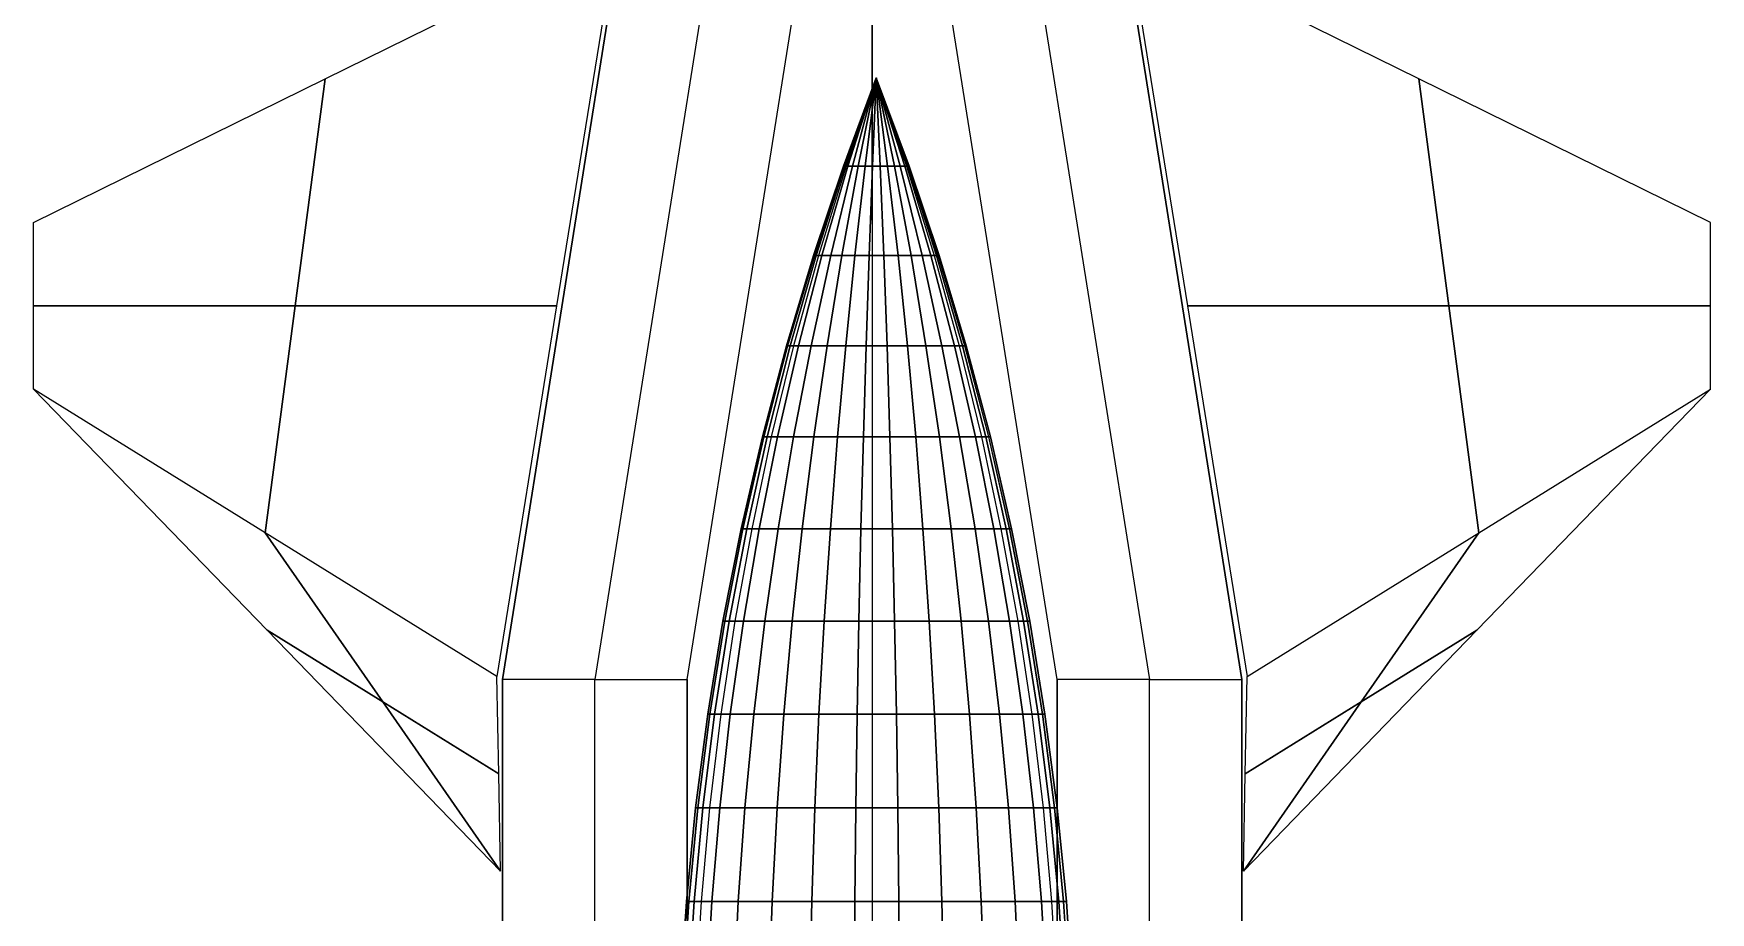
# Model space of a CAD drawing. Extents: x -17.5 to -4, y -18.7 to 3.3.
# Drawn here: x -13.8 to -7.73, y -10.11 to -6.92 of the extents above; entities that cross this region are included whole.
import ezdxf

# ---------------------------------------------------------------- set-up
doc = ezdxf.new("R2010")
doc.units = 0
for name, color, linetype in [('BODY', 7, 'CONTINUOUS'), ('CANARD', 7, 'CONTINUOUS'), ('CANOPY', 7, 'CONTINUOUS'), ('CANOPY-WINDOWS', 7, 'CONTINUOUS')]:
    doc.layers.add(name, color=color, linetype=linetype)

msp = doc.modelspace()

# ---------------------------------------------------------------- linework, layer by layer
at = {"layer": 'BODY', "linetype": 'CONTINUOUS'}
for points in [[(-11.436582, -5.054275, -4.152472), (-11.102006, -5.054275, -3.902472), (-11.772124, -9.262593, -4.152472), (-12.1067, -9.262593, -4.152472)], [(-12.1067, -9.262593, -4.152472), (-12.1067, -9.262593, -5.152472), (-11.436582, -5.054275, -5.152472), (-11.436582, -5.054275, -4.152472)], [(-11.436582, -5.054275, -5.152472), (-11.102006, -5.054275, -5.402472), (-11.772124, -9.262593, -5.402472), (-12.1067, -9.262593, -5.152472)], [(-11.772124, -9.262593, -4.152472), (-11.437065, -9.262593, -4.027472), (-10.766947, -5.054275, -3.777472), (-11.102006, -5.054275, -3.902472)], [(-11.772124, -9.262593, -5.402472), (-11.437065, -9.262593, -5.349564), (-10.766947, -5.054275, -5.349564), (-11.102006, -5.054275, -5.402472)], [(-10.766947, -5.054275, -3.777472), (-10.767429, -10.146099, -4.027472), (-11.437065, -10.146099, -4.027472), (-11.437065, -9.262593, -4.027472)], [(-10.766947, -5.054275, -5.349564), (-10.767429, -10.146099, -5.349564), (-11.437065, -10.146099, -5.349564), (-11.437065, -9.262593, -5.349564)], [(-9.762735, -9.262593, -5.402472), (-10.097794, -9.262593, -5.349564), (-10.767912, -5.054275, -5.349564), (-10.432853, -5.054275, -5.402472)], [(-10.767912, -5.054275, -5.349564), (-10.767429, -10.146099, -5.349564), (-10.097794, -10.146099, -5.349564), (-10.097794, -9.262593, -5.349564)], [(-10.767912, -5.054275, -3.777472), (-10.767429, -10.146099, -4.027472), (-10.097794, -10.146099, -4.027472), (-10.097794, -9.262593, -4.027472)], [(-9.762735, -9.262593, -4.152472), (-10.097794, -9.262593, -4.027472), (-10.767912, -5.054275, -3.777472), (-10.432853, -5.054275, -3.902472)], [(-10.098277, -5.054275, -5.152472), (-10.432853, -5.054275, -5.402472), (-9.762735, -9.262593, -5.402472), (-9.428159, -9.262593, -5.152472)], [(-10.098277, -5.054275, -4.152472), (-10.432853, -5.054275, -3.902472), (-9.762735, -9.262593, -4.152472), (-9.428159, -9.262593, -4.152472)], [(-9.428159, -9.262593, -4.152472), (-9.428159, -9.262593, -5.152472), (-10.098277, -5.054275, -5.152472), (-10.098277, -5.054275, -4.152472)], [(-11.772124, -9.262593, -4.152472), (-12.1067, -9.262593, -4.152472), (-12.1067, -10.146099, -4.152472), (-11.772124, -10.146099, -4.152472)], [(-12.1067, -10.146099, -4.152472), (-12.1067, -10.146099, -5.152472), (-12.1067, -9.262593, -5.152472), (-12.1067, -9.262593, -4.152472)], [(-11.772124, -9.262593, -5.402472), (-12.1067, -9.262593, -5.152472), (-12.1067, -10.146099, -5.152472), (-11.772124, -10.146099, -5.402472)], [(-11.437065, -10.146099, -4.027472), (-11.772124, -10.146099, -4.152472), (-11.772124, -9.262593, -4.152472), (-11.437065, -9.262593, -4.027472)], [(-11.437065, -10.146099, -5.349564), (-11.772124, -10.146099, -5.402472), (-11.772124, -9.262593, -5.402472), (-11.437065, -9.262593, -5.349564)], [(-10.097794, -10.146099, -5.349564), (-9.762735, -10.146099, -5.402472), (-9.762735, -9.262593, -5.402472), (-10.097794, -9.262593, -5.349564)], [(-10.097794, -10.146099, -4.027472), (-9.762735, -10.146099, -4.152472), (-9.762735, -9.262593, -4.152472), (-10.097794, -9.262593, -4.027472)], [(-9.762735, -9.262593, -5.402472), (-9.428159, -9.262593, -5.152472), (-9.428159, -10.146099, -5.152472), (-9.762735, -10.146099, -5.402472)], [(-9.762735, -9.262593, -4.152472), (-9.428159, -9.262593, -4.152472), (-9.428159, -10.146099, -4.152472), (-9.762735, -10.146099, -4.152472)], [(-9.428159, -10.146099, -4.152472), (-9.428159, -10.146099, -5.152472), (-9.428159, -9.262593, -5.152472), (-9.428159, -9.262593, -4.152472)]]:
    msp.add_3dface(points, dxfattribs=at)
at = {"layer": 'CANARD', "linetype": 'CONTINUOUS'}
for points in [[(-11.693205, -6.567018, -4.752472), (-11.910021, -7.90971, -4.652472), (-12.857372, -7.90971, -4.652472), (-12.748964, -7.087381, -4.752472)], [(-11.693205, -6.567018, -4.752472), (-11.910021, -7.90971, -4.752472), (-12.857372, -7.90971, -4.752472), (-12.748964, -7.087381, -4.752472)], [(-9.84262, -6.567018, -4.752472), (-9.625804, -7.90971, -4.752472), (-8.678453, -7.90971, -4.752472), (-8.786861, -7.087381, -4.752472)], [(-9.84262, -6.567018, -4.752472), (-9.625804, -7.90971, -4.652472), (-8.678453, -7.90971, -4.652472), (-8.786861, -7.087381, -4.752472)], [(-12.748964, -7.087381, -4.752472), (-12.857372, -7.90971, -4.652472), (-13.804723, -7.90971, -4.752472), (-13.804723, -7.607743, -4.752472)], [(-12.748964, -7.087381, -4.752472), (-12.857372, -7.90971, -4.752472), (-13.804723, -7.90971, -4.752472), (-13.804723, -7.607743, -4.752472)], [(-8.786861, -7.087381, -4.752472), (-8.678453, -7.90971, -4.752472), (-7.731101, -7.90971, -4.752472), (-7.731101, -7.607743, -4.752472)], [(-8.786861, -7.087381, -4.752472), (-8.678453, -7.90971, -4.652472), (-7.731101, -7.90971, -4.752472), (-7.731101, -7.607743, -4.752472)], [(-12.857372, -7.90971, -4.652472), (-12.96578, -8.732039, -4.652472), (-13.804723, -8.211676, -4.752472), (-13.804723, -7.90971, -4.752472)], [(-12.857372, -7.90971, -4.752472), (-12.96578, -8.732039, -4.752472), (-13.804723, -8.211676, -4.752472), (-13.804723, -7.90971, -4.752472)], [(-11.910021, -7.90971, -4.652472), (-12.126837, -9.252402, -4.652472), (-12.96578, -8.732039, -4.652472), (-12.857372, -7.90971, -4.652472)], [(-11.910021, -7.90971, -4.752472), (-12.126837, -9.252402, -4.752472), (-12.96578, -8.732039, -4.752472), (-12.857372, -7.90971, -4.752472)], [(-9.625804, -7.90971, -4.752472), (-9.408988, -9.252402, -4.752472), (-8.570045, -8.732039, -4.752472), (-8.678453, -7.90971, -4.752472)], [(-9.625804, -7.90971, -4.652472), (-9.408988, -9.252402, -4.652472), (-8.570045, -8.732039, -4.652472), (-8.678453, -7.90971, -4.652472)], [(-8.678453, -7.90971, -4.752472), (-8.570045, -8.732039, -4.752472), (-7.731101, -8.211676, -4.752472), (-7.731101, -7.90971, -4.752472)], [(-8.678453, -7.90971, -4.652472), (-8.570045, -8.732039, -4.652472), (-7.731101, -8.211676, -4.752472), (-7.731101, -7.90971, -4.752472)], [(-13.804723, -8.211676, -4.752472), (-12.958816, -9.084148, -4.752472), (-12.539344, -9.344329, -4.652472), (-12.96578, -8.732039, -4.652472)], [(-13.804723, -8.211676, -4.752472), (-12.958816, -9.084148, -4.752472), (-12.539344, -9.344329, -4.752472), (-12.96578, -8.732039, -4.752472)], [(-7.731101, -8.211676, -4.752472), (-8.577009, -9.084148, -4.752472), (-8.99648, -9.344329, -4.752472), (-8.570045, -8.732039, -4.752472)], [(-7.731101, -8.211676, -4.752472), (-8.577009, -9.084148, -4.752472), (-8.99648, -9.344329, -4.652472), (-8.570045, -8.732039, -4.652472)], [(-12.96578, -8.732039, -4.652472), (-12.539344, -9.344329, -4.652472), (-12.119872, -9.60451, -4.652472), (-12.126837, -9.252402, -4.652472)], [(-12.96578, -8.732039, -4.752472), (-12.539344, -9.344329, -4.752472), (-12.119872, -9.60451, -4.752472), (-12.126837, -9.252402, -4.752472)], [(-8.570045, -8.732039, -4.752472), (-8.99648, -9.344329, -4.752472), (-9.415952, -9.60451, -4.752472), (-9.408988, -9.252402, -4.752472)], [(-8.570045, -8.732039, -4.652472), (-8.99648, -9.344329, -4.652472), (-9.415952, -9.60451, -4.652472), (-9.408988, -9.252402, -4.652472)]]:
    msp.add_3dface(points, dxfattribs=at)
at = {"layer": 'CANARD', "color": 1, "linetype": 'CONTINUOUS'}
for points in [[(-12.958816, -9.084148, -4.752472), (-12.112908, -9.956619, -4.752472), (-12.112908, -9.956619, -4.752472), (-12.539344, -9.344329, -4.652472)], [(-12.958816, -9.084148, -4.752472), (-12.112908, -9.956619, -4.752472), (-12.112908, -9.956619, -4.752472), (-12.539344, -9.344329, -4.752472)], [(-8.577009, -9.084148, -4.752472), (-9.422916, -9.956619, -4.752472), (-9.422916, -9.956619, -4.752472), (-8.99648, -9.344329, -4.752472)], [(-8.577009, -9.084148, -4.752472), (-9.422916, -9.956619, -4.752472), (-9.422916, -9.956619, -4.752472), (-8.99648, -9.344329, -4.652472)], [(-12.539344, -9.344329, -4.652472), (-12.112908, -9.956619, -4.752472), (-12.112908, -9.956619, -4.752472), (-12.119872, -9.60451, -4.652472)], [(-12.539344, -9.344329, -4.752472), (-12.112908, -9.956619, -4.752472), (-12.112908, -9.956619, -4.752472), (-12.119872, -9.60451, -4.752472)], [(-8.99648, -9.344329, -4.752472), (-9.422916, -9.956619, -4.752472), (-9.422916, -9.956619, -4.752472), (-9.415952, -9.60451, -4.752472)], [(-8.99648, -9.344329, -4.652472), (-9.422916, -9.956619, -4.752472), (-9.422916, -9.956619, -4.752472), (-9.415952, -9.60451, -4.652472)]]:
    msp.add_3dface(points, dxfattribs=at)
at = {"layer": 'CANOPY', "linetype": 'CONTINUOUS'}
for points in [[(-10.871138, -7.404511, -3.957553), (-10.752226, -7.084653, -3.964797), (-10.752226, -7.084653, -3.964797), (-10.869603, -7.404511, -3.985172)], [(-10.866262, -7.404511, -3.930326), (-10.752226, -7.084653, -3.964797), (-10.752226, -7.084653, -3.964797), (-10.871138, -7.404511, -3.957553)], [(-10.869013, -7.404511, -3.988634), (-10.751519, -7.084653, -3.968942), (-10.751519, -7.084653, -3.968942), (-10.861304, -7.404511, -4.015199)], [(-10.855239, -7.404511, -3.904956), (-10.752226, -7.084653, -3.964797), (-10.752226, -7.084653, -3.964797), (-10.866262, -7.404511, -3.930326)], [(-10.838662, -7.404511, -3.882813), (-10.752226, -7.084653, -3.964797), (-10.752226, -7.084653, -3.964797), (-10.855239, -7.404511, -3.904956)], [(-10.817425, -7.404511, -3.865089), (-10.752226, -7.084653, -3.964797), (-10.752226, -7.084653, -3.964797), (-10.838662, -7.404511, -3.882813)], [(-10.792674, -7.404511, -3.852741), (-10.752226, -7.084653, -3.964797), (-10.752226, -7.084653, -3.964797), (-10.817425, -7.404511, -3.865089)], [(-10.765742, -7.404511, -3.846434), (-10.752226, -7.084653, -3.964797), (-10.752226, -7.084653, -3.964797), (-10.792674, -7.404511, -3.852741)], [(-10.738081, -7.404511, -3.846507), (-10.752226, -7.084653, -3.964797), (-10.752226, -7.084653, -3.964797), (-10.765742, -7.404511, -3.846434)], [(-10.63544, -7.404511, -3.988634), (-10.752933, -7.084653, -3.968942), (-10.752933, -7.084653, -3.968942), (-10.643148, -7.404511, -4.015199)], [(-10.711183, -7.404511, -3.852958), (-10.752226, -7.084653, -3.964797), (-10.752226, -7.084653, -3.964797), (-10.738081, -7.404511, -3.846507)], [(-10.686497, -7.404511, -3.865438), (-10.752226, -7.084653, -3.964797), (-10.752226, -7.084653, -3.964797), (-10.711183, -7.404511, -3.852958)], [(-10.665355, -7.404511, -3.883274), (-10.752226, -7.084653, -3.964797), (-10.752226, -7.084653, -3.964797), (-10.686497, -7.404511, -3.865438)], [(-10.648896, -7.404511, -3.905505), (-10.752226, -7.084653, -3.964797), (-10.752226, -7.084653, -3.964797), (-10.665355, -7.404511, -3.883274)], [(-10.638008, -7.404511, -3.930933), (-10.752226, -7.084653, -3.964797), (-10.752226, -7.084653, -3.964797), (-10.648896, -7.404511, -3.905505)], [(-10.633277, -7.404511, -3.958186), (-10.752226, -7.084653, -3.964797), (-10.752226, -7.084653, -3.964797), (-10.638008, -7.404511, -3.930933)], [(-10.634959, -7.404511, -3.985796), (-10.752226, -7.084653, -3.964797), (-10.752226, -7.084653, -3.964797), (-10.633277, -7.404511, -3.958186)], [(-10.979659, -7.728056, -3.950943), (-10.871138, -7.404511, -3.957553), (-10.869603, -7.404511, -3.985172), (-10.976723, -7.728056, -4.003766)], [(-10.970333, -7.728056, -3.898867), (-10.866262, -7.404511, -3.930326), (-10.871138, -7.404511, -3.957553), (-10.979659, -7.728056, -3.950943)], [(-10.976239, -7.728056, -4.006604), (-10.869013, -7.404511, -3.988634), (-10.861304, -7.404511, -4.015199), (-10.961496, -7.728056, -4.057413)], [(-10.94925, -7.728056, -3.850345), (-10.855239, -7.404511, -3.904956), (-10.866262, -7.404511, -3.930326), (-10.970333, -7.728056, -3.898867)], [(-10.917545, -7.728056, -3.807993), (-10.838662, -7.404511, -3.882813), (-10.855239, -7.404511, -3.904956), (-10.94925, -7.728056, -3.850345)], [(-10.876927, -7.728056, -3.774095), (-10.817425, -7.404511, -3.865089), (-10.838662, -7.404511, -3.882813), (-10.917545, -7.728056, -3.807993)], [(-10.829587, -7.728056, -3.750477), (-10.792674, -7.404511, -3.852741), (-10.817425, -7.404511, -3.865089), (-10.876927, -7.728056, -3.774095)], [(-10.778076, -7.728056, -3.738414), (-10.765742, -7.404511, -3.846434), (-10.792674, -7.404511, -3.852741), (-10.829587, -7.728056, -3.750477)], [(-10.725172, -7.728056, -3.738555), (-10.738081, -7.404511, -3.846507), (-10.765742, -7.404511, -3.846434), (-10.778076, -7.728056, -3.738414)], [(-10.673726, -7.728056, -3.750892), (-10.711183, -7.404511, -3.852958), (-10.738081, -7.404511, -3.846507), (-10.725172, -7.728056, -3.738555)], [(-10.626512, -7.728056, -3.774761), (-10.686497, -7.404511, -3.865438), (-10.711183, -7.404511, -3.852958), (-10.673726, -7.728056, -3.750892)], [(-10.586076, -7.728056, -3.808875), (-10.665355, -7.404511, -3.883274), (-10.686497, -7.404511, -3.865438), (-10.626512, -7.728056, -3.774761)], [(-10.554596, -7.728056, -3.851395), (-10.648896, -7.404511, -3.905505), (-10.665355, -7.404511, -3.883274), (-10.586076, -7.728056, -3.808875)], [(-10.533771, -7.728056, -3.900028), (-10.638008, -7.404511, -3.930933), (-10.648896, -7.404511, -3.905505), (-10.554596, -7.728056, -3.851395)], [(-10.528213, -7.728056, -4.006604), (-10.63544, -7.404511, -3.988634), (-10.643148, -7.404511, -4.015199), (-10.542956, -7.728056, -4.057413)], [(-10.524723, -7.728056, -3.952153), (-10.633277, -7.404511, -3.958186), (-10.638008, -7.404511, -3.930933), (-10.533771, -7.728056, -3.900028)], [(-10.52794, -7.728056, -4.00496), (-10.634959, -7.404511, -3.985796), (-10.633277, -7.404511, -3.958186), (-10.524723, -7.728056, -3.952153)], [(-11.077674, -8.05495, -3.944973), (-10.979659, -7.728056, -3.950943), (-10.976723, -7.728056, -4.003766), (-11.073474, -8.05495, -4.020561)], [(-11.06433, -8.05495, -3.870454), (-10.970333, -7.728056, -3.898867), (-10.979659, -7.728056, -3.950943), (-11.077674, -8.05495, -3.944973)], [(-11.073085, -8.05495, -4.022836), (-10.976239, -7.728056, -4.006604), (-10.961496, -7.728056, -4.057413), (-11.051989, -8.05495, -4.095541)], [(-11.03416, -8.05495, -3.80102), (-10.94925, -7.728056, -3.850345), (-10.970333, -7.728056, -3.898867), (-11.06433, -8.05495, -3.870454)], [(-10.988791, -8.05495, -3.740417), (-10.917545, -7.728056, -3.807993), (-10.94925, -7.728056, -3.850345), (-11.03416, -8.05495, -3.80102)], [(-10.930669, -8.05495, -3.691909), (-10.876927, -7.728056, -3.774095), (-10.917545, -7.728056, -3.807993), (-10.988791, -8.05495, -3.740417)], [(-10.862927, -8.05495, -3.658113), (-10.829587, -7.728056, -3.750477), (-10.876927, -7.728056, -3.774095), (-10.930669, -8.05495, -3.691909)], [(-10.789217, -8.05495, -3.64085), (-10.778076, -7.728056, -3.738414), (-10.829587, -7.728056, -3.750477), (-10.862927, -8.05495, -3.658113)], [(-10.713512, -8.05495, -3.641052), (-10.725172, -7.728056, -3.738555), (-10.778076, -7.728056, -3.738414), (-10.789217, -8.05495, -3.64085)], [(-10.639895, -8.05495, -3.658706), (-10.673726, -7.728056, -3.750892), (-10.725172, -7.728056, -3.738555), (-10.713512, -8.05495, -3.641052)], [(-10.572334, -8.05495, -3.692862), (-10.626512, -7.728056, -3.774761), (-10.673726, -7.728056, -3.750892), (-10.639895, -8.05495, -3.658706)], [(-10.51447, -8.05495, -3.741678), (-10.586076, -7.728056, -3.808875), (-10.626512, -7.728056, -3.774761), (-10.572334, -8.05495, -3.692862)], [(-10.469425, -8.05495, -3.802523), (-10.554596, -7.728056, -3.851395), (-10.586076, -7.728056, -3.808875), (-10.51447, -8.05495, -3.741678)], [(-10.439625, -8.05495, -3.872115), (-10.533771, -7.728056, -3.900028), (-10.554596, -7.728056, -3.851395), (-10.469425, -8.05495, -3.802523)], [(-10.431367, -8.05495, -4.022836), (-10.528213, -7.728056, -4.006604), (-10.542956, -7.728056, -4.057413), (-10.452463, -8.05495, -4.095541)], [(-10.426677, -8.05495, -3.946705), (-10.524723, -7.728056, -3.952153), (-10.533771, -7.728056, -3.900028), (-10.439625, -8.05495, -3.872115)], [(-10.43128, -8.05495, -4.022269), (-10.52794, -7.728056, -4.00496), (-10.524723, -7.728056, -3.952153), (-10.426677, -8.05495, -3.946705)], [(-11.165082, -8.384849, -3.939648), (-11.077674, -8.05495, -3.944973), (-11.073474, -8.05495, -4.020561), (-11.159753, -8.384849, -4.035538)], [(-11.148154, -8.384849, -3.845115), (-11.06433, -8.05495, -3.870454), (-11.077674, -8.05495, -3.944973), (-11.165082, -8.384849, -3.939648)], [(-11.159451, -8.384849, -4.03731), (-11.073085, -8.05495, -4.022836), (-11.051989, -8.05495, -4.095541), (-11.132688, -8.384849, -4.129543)], [(-11.109881, -8.384849, -3.757034), (-11.03416, -8.05495, -3.80102), (-11.06433, -8.05495, -3.870454), (-11.148154, -8.384849, -3.845115)], [(-11.052327, -8.384849, -3.680153), (-10.988791, -8.05495, -3.740417), (-11.03416, -8.05495, -3.80102), (-11.109881, -8.384849, -3.757034)], [(-10.978595, -8.384849, -3.618618), (-10.930669, -8.05495, -3.691909), (-10.988791, -8.05495, -3.740417), (-11.052327, -8.384849, -3.680153)], [(-10.892659, -8.384849, -3.575745), (-10.862927, -8.05495, -3.658113), (-10.930669, -8.05495, -3.691909), (-10.978595, -8.384849, -3.618618)], [(-10.799152, -8.384849, -3.553846), (-10.789217, -8.05495, -3.64085), (-10.862927, -8.05495, -3.658113), (-10.892659, -8.384849, -3.575745)], [(-10.703115, -8.384849, -3.554101), (-10.713512, -8.05495, -3.641052), (-10.789217, -8.05495, -3.64085), (-10.799152, -8.384849, -3.553846)], [(-10.609726, -8.384849, -3.576497), (-10.639895, -8.05495, -3.658706), (-10.713512, -8.05495, -3.641052), (-10.703115, -8.384849, -3.554101)], [(-10.524019, -8.384849, -3.619827), (-10.572334, -8.05495, -3.692862), (-10.639895, -8.05495, -3.658706), (-10.609726, -8.384849, -3.576497)], [(-10.450615, -8.384849, -3.681754), (-10.51447, -8.05495, -3.741678), (-10.572334, -8.05495, -3.692862), (-10.524019, -8.384849, -3.619827)], [(-10.39347, -8.384849, -3.75894), (-10.469425, -8.05495, -3.802523), (-10.51447, -8.05495, -3.741678), (-10.450615, -8.384849, -3.681754)], [(-10.355667, -8.384849, -3.847223), (-10.439625, -8.05495, -3.872115), (-10.469425, -8.05495, -3.802523), (-10.39347, -8.384849, -3.75894)], [(-10.345001, -8.384849, -4.03731), (-10.431367, -8.05495, -4.022836), (-10.452463, -8.05495, -4.095541), (-10.371764, -8.384849, -4.129543)], [(-10.339242, -8.384849, -3.941845), (-10.426677, -8.05495, -3.946705), (-10.439625, -8.05495, -3.872115), (-10.355667, -8.384849, -3.847223)], [(-10.345081, -8.384849, -4.037705), (-10.43128, -8.05495, -4.022269), (-10.426677, -8.05495, -3.946705), (-10.339242, -8.384849, -3.941845)], [(-11.241791, -8.717408, -3.934976), (-11.165082, -8.384849, -3.939648), (-11.159753, -8.384849, -4.035538), (-11.235472, -8.717408, -4.048681)], [(-11.221718, -8.717408, -3.822878), (-11.148154, -8.384849, -3.845115), (-11.165082, -8.384849, -3.939648), (-11.241791, -8.717408, -3.934976)], [(-11.235245, -8.717408, -4.050013), (-11.159451, -8.384849, -4.03731), (-11.132688, -8.384849, -4.129543), (-11.20351, -8.717408, -4.159383)], [(-11.176334, -8.717408, -3.718431), (-11.109881, -8.384849, -3.757034), (-11.148154, -8.384849, -3.845115), (-11.221718, -8.717408, -3.822878)], [(-11.108086, -8.717408, -3.627266), (-11.052327, -8.384849, -3.680153), (-11.109881, -8.384849, -3.757034), (-11.176334, -8.717408, -3.718431)], [(-11.020654, -8.717408, -3.554297), (-10.978595, -8.384849, -3.618618), (-11.052327, -8.384849, -3.680153), (-11.108086, -8.717408, -3.627266)], [(-10.918751, -8.717408, -3.503458), (-10.892659, -8.384849, -3.575745), (-10.978595, -8.384849, -3.618618), (-11.020654, -8.717408, -3.554297)], [(-10.80787, -8.717408, -3.477491), (-10.799152, -8.384849, -3.553846), (-10.892659, -8.384849, -3.575745), (-10.918751, -8.717408, -3.503458)], [(-10.69399, -8.717408, -3.477794), (-10.703115, -8.384849, -3.554101), (-10.799152, -8.384849, -3.553846), (-10.80787, -8.717408, -3.477491)], [(-10.583249, -8.717408, -3.504351), (-10.609726, -8.384849, -3.576497), (-10.703115, -8.384849, -3.554101), (-10.69399, -8.717408, -3.477794)], [(-10.481618, -8.717408, -3.555731), (-10.524019, -8.384849, -3.619827), (-10.609726, -8.384849, -3.576497), (-10.583249, -8.717408, -3.504351)], [(-10.394575, -8.717408, -3.629164), (-10.450615, -8.384849, -3.681754), (-10.524019, -8.384849, -3.619827), (-10.481618, -8.717408, -3.555731)], [(-10.326813, -8.717408, -3.720691), (-10.39347, -8.384849, -3.75894), (-10.450615, -8.384849, -3.681754), (-10.394575, -8.717408, -3.629164)], [(-10.281986, -8.717408, -3.825378), (-10.355667, -8.384849, -3.847223), (-10.39347, -8.384849, -3.75894), (-10.326813, -8.717408, -3.720691)], [(-10.269207, -8.717408, -4.050013), (-10.345001, -8.384849, -4.03731), (-10.371764, -8.384849, -4.129543), (-10.300942, -8.717408, -4.159383)], [(-10.262509, -8.717408, -3.937581), (-10.339242, -8.384849, -3.941845), (-10.355667, -8.384849, -3.847223), (-10.281986, -8.717408, -3.825378)], [(-10.269433, -8.717408, -4.051251), (-10.345081, -8.384849, -4.037705), (-10.339242, -8.384849, -3.941845), (-10.262509, -8.717408, -3.937581)], [(-11.307721, -9.05228, -3.93096), (-11.241791, -8.717408, -3.934976), (-11.235472, -8.717408, -4.048681), (-11.300551, -9.05228, -4.059978)], [(-11.284944, -9.05228, -3.803766), (-11.221718, -8.717408, -3.822878), (-11.241791, -8.717408, -3.934976), (-11.307721, -9.05228, -3.93096)], [(-11.300388, -9.05228, -4.060931), (-11.235245, -8.717408, -4.050013), (-11.20351, -8.717408, -4.159383), (-11.264379, -9.05228, -4.18503)], [(-11.233449, -9.05228, -3.685253), (-11.176334, -8.717408, -3.718431), (-11.221718, -8.717408, -3.822878), (-11.284944, -9.05228, -3.803766)], [(-11.15601, -9.05228, -3.581811), (-11.108086, -8.717408, -3.627266), (-11.176334, -8.717408, -3.718431), (-11.233449, -9.05228, -3.685253)], [(-11.056803, -9.05228, -3.499015), (-11.020654, -8.717408, -3.554297), (-11.108086, -8.717408, -3.627266), (-11.15601, -9.05228, -3.581811)], [(-10.941177, -9.05228, -3.44133), (-10.918751, -8.717408, -3.503458), (-11.020654, -8.717408, -3.554297), (-11.056803, -9.05228, -3.499015)], [(-10.815364, -9.05228, -3.411865), (-10.80787, -8.717408, -3.477491), (-10.918751, -8.717408, -3.503458), (-10.941177, -9.05228, -3.44133)], [(-10.686147, -9.05228, -3.412209), (-10.69399, -8.717408, -3.477794), (-10.80787, -8.717408, -3.477491), (-10.815364, -9.05228, -3.411865)], [(-10.560493, -9.05228, -3.442343), (-10.583249, -8.717408, -3.504351), (-10.69399, -8.717408, -3.477794), (-10.686147, -9.05228, -3.412209)], [(-10.445175, -9.05228, -3.500642), (-10.481618, -8.717408, -3.555731), (-10.583249, -8.717408, -3.504351), (-10.560493, -9.05228, -3.442343)], [(-10.34641, -9.05228, -3.583965), (-10.394575, -8.717408, -3.629164), (-10.481618, -8.717408, -3.555731), (-10.445175, -9.05228, -3.500642)], [(-10.269523, -9.05228, -3.687818), (-10.326813, -8.717408, -3.720691), (-10.394575, -8.717408, -3.629164), (-10.34641, -9.05228, -3.583965)], [(-10.218659, -9.05228, -3.806603), (-10.281986, -8.717408, -3.825378), (-10.326813, -8.717408, -3.720691), (-10.269523, -9.05228, -3.687818)], [(-10.204064, -9.05228, -4.060931), (-10.269207, -8.717408, -4.050013), (-10.300942, -8.717408, -4.159383), (-10.240073, -9.05228, -4.18503)], [(-10.196559, -9.05228, -3.933916), (-10.262509, -8.717408, -3.937581), (-10.281986, -8.717408, -3.825378), (-10.218659, -9.05228, -3.806603)], [(-10.204415, -9.05228, -4.062894), (-10.269433, -8.717408, -4.051251), (-10.262509, -8.717408, -3.937581), (-10.196559, -9.05228, -3.933916)], [(-11.362802, -9.389114, -3.927605), (-11.307721, -9.05228, -3.93096), (-11.300551, -9.05228, -4.059978), (-11.354921, -9.389114, -4.069416)], [(-11.337767, -9.389114, -3.787799), (-11.284944, -9.05228, -3.803766), (-11.307721, -9.05228, -3.93096), (-11.362802, -9.389114, -3.927605)], [(-11.354813, -9.389114, -4.070053), (-11.300388, -9.05228, -4.060931), (-11.264379, -9.05228, -4.18503), (-11.315233, -9.389114, -4.206456)], [(-11.281165, -9.389114, -3.657535), (-11.233449, -9.05228, -3.685253), (-11.284944, -9.05228, -3.803766), (-11.337767, -9.389114, -3.787799)], [(-11.196048, -9.389114, -3.543835), (-11.15601, -9.05228, -3.581811), (-11.233449, -9.05228, -3.685253), (-11.281165, -9.389114, -3.657535)], [(-11.087004, -9.389114, -3.45283), (-11.056803, -9.05228, -3.499015), (-11.15601, -9.05228, -3.581811), (-11.196048, -9.389114, -3.543835)], [(-10.959913, -9.389114, -3.389425), (-10.941177, -9.05228, -3.44133), (-11.056803, -9.05228, -3.499015), (-11.087004, -9.389114, -3.45283)], [(-10.821625, -9.389114, -3.357038), (-10.815364, -9.05228, -3.411865), (-10.941177, -9.05228, -3.44133), (-10.959913, -9.389114, -3.389425)], [(-10.679595, -9.389114, -3.357416), (-10.686147, -9.05228, -3.412209), (-10.815364, -9.05228, -3.411865), (-10.821625, -9.389114, -3.357038)], [(-10.541481, -9.389114, -3.390538), (-10.560493, -9.05228, -3.442343), (-10.686147, -9.05228, -3.412209), (-10.679595, -9.389114, -3.357416)], [(-10.414729, -9.389114, -3.454618), (-10.445175, -9.05228, -3.500642), (-10.560493, -9.05228, -3.442343), (-10.541481, -9.389114, -3.390538)], [(-10.306171, -9.389114, -3.546202), (-10.34641, -9.05228, -3.583965), (-10.445175, -9.05228, -3.500642), (-10.414729, -9.389114, -3.454618)], [(-10.22166, -9.389114, -3.660353), (-10.269523, -9.05228, -3.687818), (-10.34641, -9.05228, -3.583965), (-10.306171, -9.389114, -3.546202)], [(-10.165752, -9.389114, -3.790916), (-10.218659, -9.05228, -3.806603), (-10.269523, -9.05228, -3.687818), (-10.22166, -9.389114, -3.660353)], [(-10.14964, -9.389114, -4.070053), (-10.204064, -9.05228, -4.060931), (-10.240073, -9.05228, -4.18503), (-10.189219, -9.389114, -4.206456)], [(-10.141461, -9.389114, -3.930854), (-10.196559, -9.05228, -3.933916), (-10.218659, -9.05228, -3.806603), (-10.165752, -9.389114, -3.790916)], [(-10.150096, -9.389114, -4.072621), (-10.204415, -9.05228, -4.062894), (-10.196559, -9.05228, -3.933916), (-10.141461, -9.389114, -3.930854)], [(-11.406978, -9.727556, -3.924914), (-11.362802, -9.389114, -3.927605), (-11.354921, -9.389114, -4.069416), (-11.398526, -9.727556, -4.076985)], [(-11.380131, -9.727556, -3.774993), (-11.337767, -9.389114, -3.787799), (-11.362802, -9.389114, -3.927605), (-11.406978, -9.727556, -3.924914)], [(-11.398461, -9.727556, -4.077368), (-11.354813, -9.389114, -4.070053), (-11.315233, -9.389114, -4.206456), (-11.356018, -9.727556, -4.223641)], [(-11.319434, -9.727556, -3.635304), (-11.281165, -9.389114, -3.657535), (-11.337767, -9.389114, -3.787799), (-11.380131, -9.727556, -3.774993)], [(-11.228159, -9.727556, -3.513379), (-11.196048, -9.389114, -3.543835), (-11.281165, -9.389114, -3.657535), (-11.319434, -9.727556, -3.635304)], [(-11.111226, -9.727556, -3.415789), (-11.087004, -9.389114, -3.45283), (-11.196048, -9.389114, -3.543835), (-11.228159, -9.727556, -3.513379)], [(-10.974939, -9.727556, -3.347797), (-10.959913, -9.389114, -3.389425), (-11.087004, -9.389114, -3.45283), (-11.111226, -9.727556, -3.415789)], [(-10.826645, -9.727556, -3.313067), (-10.821625, -9.389114, -3.357038), (-10.959913, -9.389114, -3.389425), (-10.974939, -9.727556, -3.347797)], [(-10.67434, -9.727556, -3.313472), (-10.679595, -9.389114, -3.357416), (-10.821625, -9.389114, -3.357038), (-10.826645, -9.727556, -3.313067)], [(-10.526234, -9.727556, -3.34899), (-10.541481, -9.389114, -3.390538), (-10.679595, -9.389114, -3.357416), (-10.67434, -9.727556, -3.313472)], [(-10.390311, -9.727556, -3.417707), (-10.414729, -9.389114, -3.454618), (-10.541481, -9.389114, -3.390538), (-10.526234, -9.727556, -3.34899)], [(-10.273899, -9.727556, -3.515917), (-10.306171, -9.389114, -3.546202), (-10.414729, -9.389114, -3.454618), (-10.390311, -9.727556, -3.417707)], [(-10.183273, -9.727556, -3.638327), (-10.22166, -9.389114, -3.660353), (-10.306171, -9.389114, -3.546202), (-10.273899, -9.727556, -3.515917)], [(-10.12332, -9.727556, -3.778336), (-10.165752, -9.389114, -3.790916), (-10.22166, -9.389114, -3.660353), (-10.183273, -9.727556, -3.638327)], [(-10.105991, -9.727556, -4.077368), (-10.14964, -9.389114, -4.070053), (-10.189219, -9.389114, -4.206456), (-10.148434, -9.727556, -4.223641)], [(-10.097272, -9.727556, -3.928398), (-10.141461, -9.389114, -3.930854), (-10.165752, -9.389114, -3.790916), (-10.12332, -9.727556, -3.778336)], [(-10.106532, -9.727556, -4.080422), (-10.150096, -9.389114, -4.072621), (-10.141461, -9.389114, -3.930854), (-10.097272, -9.727556, -3.928398)], [(-11.431287, -10.067253, -4.08287), (-11.398461, -9.727556, -4.077368), (-11.356018, -9.727556, -4.223641), (-11.386691, -10.067253, -4.236564)], [(-10.073165, -10.067253, -4.08287), (-10.105991, -9.727556, -4.077368), (-10.148434, -9.727556, -4.223641), (-10.117761, -10.067253, -4.236564)], [(-11.453258, -10.407849, -4.086552), (-11.431287, -10.067253, -4.08287), (-11.386691, -10.067253, -4.236564), (-11.40722, -10.407849, -4.245214)], [(-10.051194, -10.407849, -4.086552), (-10.073165, -10.067253, -4.08287), (-10.117761, -10.067253, -4.236564), (-10.097232, -10.407849, -4.245214)]]:
    msp.add_3dface(points, dxfattribs=at)
at = {"layer": 'CANOPY-WINDOWS', "color": 245, "linetype": 'CONTINUOUS'}
for points in [[(-11.4402, -10.067253, -3.92289), (-11.406978, -9.727556, -3.924914), (-11.398526, -9.727556, -4.076985), (-11.43132, -10.067253, -4.082678)], [(-11.411992, -10.067253, -3.765362), (-11.380131, -9.727556, -3.774993), (-11.406978, -9.727556, -3.924914), (-11.4402, -10.067253, -3.92289)], [(-11.348215, -10.067253, -3.618585), (-11.319434, -9.727556, -3.635304), (-11.380131, -9.727556, -3.774993), (-11.411992, -10.067253, -3.765362)], [(-11.252308, -10.067253, -3.490473), (-11.228159, -9.727556, -3.513379), (-11.319434, -9.727556, -3.635304), (-11.348215, -10.067253, -3.618585)], [(-11.129442, -10.067253, -3.387932), (-11.111226, -9.727556, -3.415789), (-11.228159, -9.727556, -3.513379), (-11.252308, -10.067253, -3.490473)], [(-10.986239, -10.067253, -3.316489), (-10.974939, -9.727556, -3.347797), (-11.111226, -9.727556, -3.415789), (-11.129442, -10.067253, -3.387932)], [(-10.830422, -10.067253, -3.279997), (-10.826645, -9.727556, -3.313067), (-10.974939, -9.727556, -3.347797), (-10.986239, -10.067253, -3.316489)], [(-10.670388, -10.067253, -3.280423), (-10.67434, -9.727556, -3.313472), (-10.826645, -9.727556, -3.313067), (-10.830422, -10.067253, -3.279997)], [(-10.514767, -10.067253, -3.317744), (-10.526234, -9.727556, -3.34899), (-10.67434, -9.727556, -3.313472), (-10.670388, -10.067253, -3.280423)], [(-10.371947, -10.067253, -3.389947), (-10.390311, -9.727556, -3.417707), (-10.526234, -9.727556, -3.34899), (-10.514767, -10.067253, -3.317744)], [(-10.249628, -10.067253, -3.49314), (-10.273899, -9.727556, -3.515917), (-10.390311, -9.727556, -3.417707), (-10.371947, -10.067253, -3.389947)], [(-10.154404, -10.067253, -3.621761), (-10.183273, -9.727556, -3.638327), (-10.273899, -9.727556, -3.515917), (-10.249628, -10.067253, -3.49314)], [(-10.091409, -10.067253, -3.768875), (-10.12332, -9.727556, -3.778336), (-10.183273, -9.727556, -3.638327), (-10.154404, -10.067253, -3.621761)], [(-10.064039, -10.067253, -3.926551), (-10.097272, -9.727556, -3.928398), (-10.12332, -9.727556, -3.778336), (-10.091409, -10.067253, -3.768875)], [(-10.073769, -10.067253, -4.086289), (-10.106532, -9.727556, -4.080422), (-10.097272, -9.727556, -3.928398), (-10.064039, -10.067253, -3.926551)], [(-11.462436, -10.407849, -3.921536), (-11.4402, -10.067253, -3.92289), (-11.43132, -10.067253, -4.082678), (-11.453269, -10.407849, -4.086488)], [(-11.433316, -10.407849, -3.758916), (-11.411992, -10.067253, -3.765362), (-11.4402, -10.067253, -3.92289), (-11.462436, -10.407849, -3.921536)], [(-11.367477, -10.407849, -3.607396), (-11.348215, -10.067253, -3.618585), (-11.411992, -10.067253, -3.765362), (-11.433316, -10.407849, -3.758916)], [(-11.268471, -10.407849, -3.475143), (-11.252308, -10.067253, -3.490473), (-11.348215, -10.067253, -3.618585), (-11.367477, -10.407849, -3.607396)], [(-11.141633, -10.407849, -3.369287), (-11.129442, -10.067253, -3.387932), (-11.252308, -10.067253, -3.490473), (-11.268471, -10.407849, -3.475143)], [(-10.993803, -10.407849, -3.295536), (-10.986239, -10.067253, -3.316489), (-11.129442, -10.067253, -3.387932), (-11.141633, -10.407849, -3.369287)], [(-10.832949, -10.407849, -3.257864), (-10.830422, -10.067253, -3.279997), (-10.986239, -10.067253, -3.316489), (-10.993803, -10.407849, -3.295536)], [(-10.667743, -10.407849, -3.258304), (-10.670388, -10.067253, -3.280423), (-10.830422, -10.067253, -3.279997), (-10.832949, -10.407849, -3.257864)], [(-10.507092, -10.407849, -3.29683), (-10.514767, -10.067253, -3.317744), (-10.670388, -10.067253, -3.280423), (-10.667743, -10.407849, -3.258304)], [(-10.359656, -10.407849, -3.371367), (-10.371947, -10.067253, -3.389947), (-10.514767, -10.067253, -3.317744), (-10.507092, -10.407849, -3.29683)], [(-10.233383, -10.407849, -3.477896), (-10.249628, -10.067253, -3.49314), (-10.371947, -10.067253, -3.389947), (-10.359656, -10.407849, -3.371367)], [(-10.135082, -10.407849, -3.610674), (-10.154404, -10.067253, -3.621761), (-10.249628, -10.067253, -3.49314), (-10.233383, -10.407849, -3.477896)], [(-10.070051, -10.407849, -3.762543), (-10.091409, -10.067253, -3.768875), (-10.154404, -10.067253, -3.621761), (-10.135082, -10.407849, -3.610674)], [(-10.041796, -10.407849, -3.925315), (-10.064039, -10.067253, -3.926551), (-10.091409, -10.067253, -3.768875), (-10.070051, -10.407849, -3.762543)], [(-10.05184, -10.407849, -4.090216), (-10.073769, -10.067253, -4.086289), (-10.064039, -10.067253, -3.926551), (-10.041796, -10.407849, -3.925315)]]:
    msp.add_3dface(points, dxfattribs=at)

doc.saveas('drawing.dxf')
